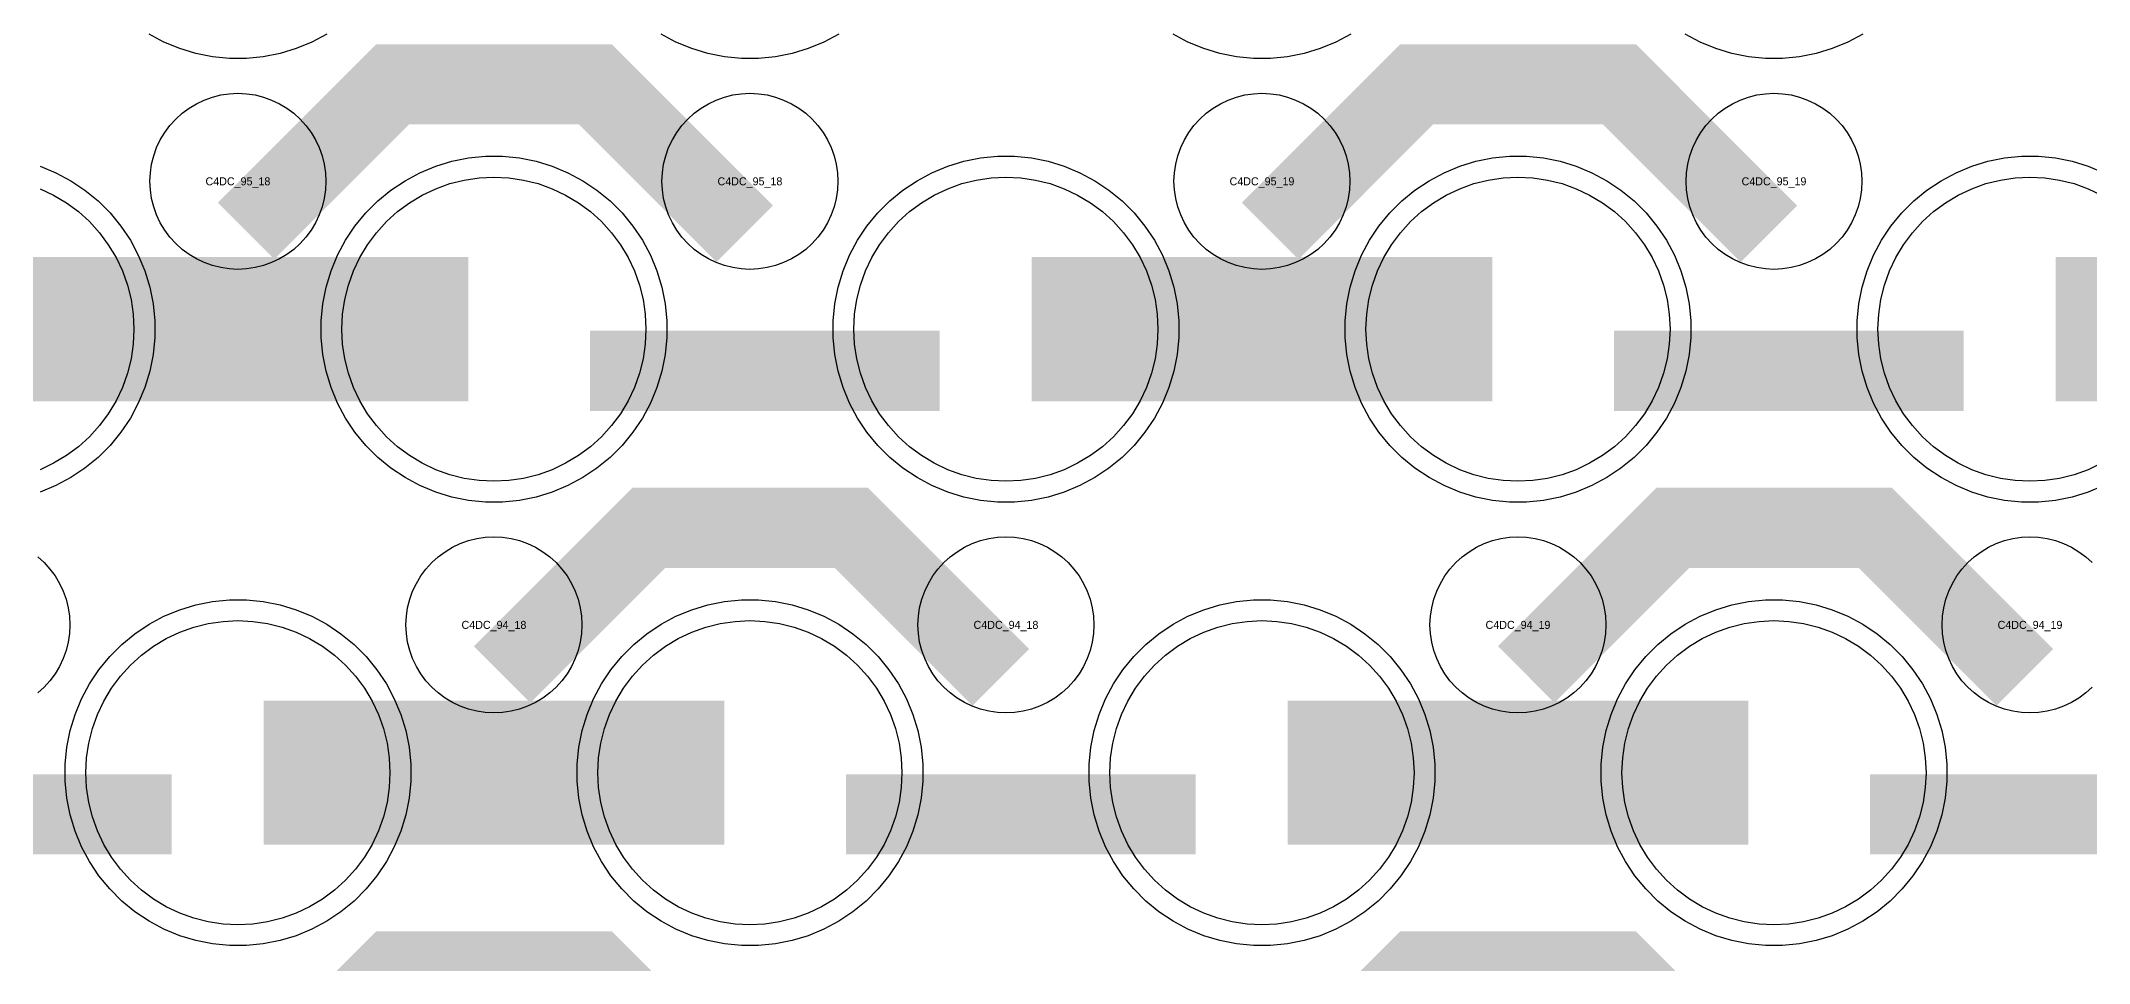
# Model space of a CAD drawing. Extents: x -11880 to 11880, y -14992 to 14992.
# Drawn here: x -6302 to -5662, y -1874 to -1586 of the extents above; entities that cross this region are included whole.
import ezdxf
from ezdxf.enums import TextEntityAlignment as Align

# ---------------------------------------------------------------- set-up
doc = ezdxf.new("R2010")
doc.units = 0
doc.header["$MEASUREMENT"] = 0
for name, color, linetype in [('GDS_775_DT_237', 138, 'CONTINUOUS'), ('RDL1_FS', 34, 'CONTINUOUS'), ('RDL_BS', 160, 'CONTINUOUS')]:
    doc.layers.add(name, color=color, linetype=linetype)

msp = doc.modelspace()

# ---------------------------------------------------------------- linework, layer by layer
at = {"layer": 'RDL1_FS'}
for points in [[(-6160, -1723.489), (-6164.657, -1723.26), (-6169.268, -1722.576), (-6173.791, -1721.444), (-6178.181, -1719.872), (-6182.395, -1717.88), (-6186.395, -1715.482), (-6190.14, -1712.704), (-6193.594, -1709.574), (-6196.724, -1706.12), (-6199.502, -1702.375), (-6201.9, -1698.375), (-6203.892, -1694.161), (-6205.464, -1689.771), (-6206.596, -1685.248), (-6207.28, -1680.637), (-6207.509, -1675.98), (-6207.28, -1671.323), (-6206.596, -1666.712), (-6205.464, -1662.189), (-6203.892, -1657.799), (-6201.9, -1653.585), (-6199.502, -1649.585), (-6196.724, -1645.84), (-6193.594, -1642.386), (-6190.14, -1639.256), (-6186.395, -1636.478), (-6182.395, -1634.08), (-6178.181, -1632.088), (-6173.791, -1630.516), (-6169.268, -1629.384), (-6164.657, -1628.7), (-6160, -1628.471), (-6155.343, -1628.7), (-6150.732, -1629.384), (-6146.209, -1630.516), (-6141.819, -1632.088), (-6137.605, -1634.08), (-6133.605, -1636.478), (-6129.86, -1639.256), (-6126.406, -1642.386), (-6123.276, -1645.84), (-6120.498, -1649.585), (-6118.1, -1653.585), (-6116.108, -1657.799), (-6114.536, -1662.189), (-6113.404, -1666.712), (-6112.72, -1671.323), (-6112.491, -1675.98), (-6112.72, -1680.637), (-6113.404, -1685.248), (-6114.536, -1689.771), (-6116.108, -1694.161), (-6118.1, -1698.375), (-6120.498, -1702.375), (-6123.276, -1706.12), (-6126.406, -1709.574), (-6129.86, -1712.704), (-6133.605, -1715.482), (-6137.605, -1717.88), (-6141.819, -1719.872), (-6146.209, -1721.444), (-6150.732, -1722.576), (-6155.343, -1723.26)], [(-6000, -1723.489), (-6004.657, -1723.26), (-6009.268, -1722.576), (-6013.791, -1721.444), (-6018.181, -1719.872), (-6022.395, -1717.88), (-6026.395, -1715.482), (-6030.14, -1712.704), (-6033.594, -1709.574), (-6036.724, -1706.12), (-6039.502, -1702.375), (-6041.9, -1698.375), (-6043.892, -1694.161), (-6045.464, -1689.771), (-6046.596, -1685.248), (-6047.28, -1680.637), (-6047.509, -1675.98), (-6047.28, -1671.323), (-6046.596, -1666.712), (-6045.464, -1662.189), (-6043.892, -1657.799), (-6041.9, -1653.585), (-6039.502, -1649.585), (-6036.724, -1645.84), (-6033.594, -1642.386), (-6030.14, -1639.256), (-6026.395, -1636.478), (-6022.395, -1634.08), (-6018.181, -1632.088), (-6013.791, -1630.516), (-6009.268, -1629.384), (-6004.657, -1628.7), (-6000, -1628.471), (-5995.343, -1628.7), (-5990.732, -1629.384), (-5986.209, -1630.516), (-5981.819, -1632.088), (-5977.605, -1634.08), (-5973.605, -1636.478), (-5969.86, -1639.256), (-5966.406, -1642.386), (-5963.276, -1645.84), (-5960.498, -1649.585), (-5958.1, -1653.585), (-5956.108, -1657.799), (-5954.536, -1662.189), (-5953.404, -1666.712), (-5952.72, -1671.323), (-5952.491, -1675.98), (-5952.72, -1680.637), (-5953.404, -1685.248), (-5954.536, -1689.771), (-5956.108, -1694.161), (-5958.1, -1698.375), (-5960.498, -1702.375), (-5963.276, -1706.12), (-5966.406, -1709.574), (-5969.86, -1712.704), (-5973.605, -1715.482), (-5977.605, -1717.88), (-5981.819, -1719.872), (-5986.209, -1721.444), (-5990.732, -1722.576), (-5995.343, -1723.26)], [(-5840, -1723.489), (-5844.657, -1723.26), (-5849.268, -1722.576), (-5853.791, -1721.444), (-5858.181, -1719.872), (-5862.395, -1717.88), (-5866.395, -1715.482), (-5870.14, -1712.704), (-5873.594, -1709.574), (-5876.724, -1706.12), (-5879.502, -1702.375), (-5881.9, -1698.375), (-5883.892, -1694.161), (-5885.464, -1689.771), (-5886.596, -1685.248), (-5887.28, -1680.637), (-5887.509, -1675.98), (-5887.28, -1671.323), (-5886.596, -1666.712), (-5885.464, -1662.189), (-5883.892, -1657.799), (-5881.9, -1653.585), (-5879.502, -1649.585), (-5876.724, -1645.84), (-5873.594, -1642.386), (-5870.14, -1639.256), (-5866.395, -1636.478), (-5862.395, -1634.08), (-5858.181, -1632.088), (-5853.791, -1630.516), (-5849.268, -1629.384), (-5844.657, -1628.7), (-5840, -1628.471), (-5835.343, -1628.7), (-5830.732, -1629.384), (-5826.209, -1630.516), (-5821.819, -1632.088), (-5817.605, -1634.08), (-5813.605, -1636.478), (-5809.86, -1639.256), (-5806.406, -1642.386), (-5803.276, -1645.84), (-5800.498, -1649.585), (-5798.1, -1653.585), (-5796.108, -1657.799), (-5794.536, -1662.189), (-5793.404, -1666.712), (-5792.72, -1671.323), (-5792.491, -1675.98), (-5792.72, -1680.637), (-5793.404, -1685.248), (-5794.536, -1689.771), (-5796.108, -1694.161), (-5798.1, -1698.375), (-5800.498, -1702.375), (-5803.276, -1706.12), (-5806.406, -1709.574), (-5809.86, -1712.704), (-5813.605, -1715.482), (-5817.605, -1717.88), (-5821.819, -1719.872), (-5826.209, -1721.444), (-5830.732, -1722.576), (-5835.343, -1723.26)]]:
    msp.add_lwpolyline(points, close=True, dxfattribs=at)
for points in [[(-5657.605, -1717.88), (-5661.819, -1719.872), (-5666.209, -1721.444), (-5670.732, -1722.576), (-5675.343, -1723.26), (-5680, -1723.489), (-5684.657, -1723.26), (-5689.268, -1722.576), (-5693.791, -1721.444), (-5698.181, -1719.872), (-5702.395, -1717.88), (-5706.395, -1715.482), (-5710.14, -1712.704), (-5713.594, -1709.574), (-5716.724, -1706.12), (-5719.502, -1702.375), (-5721.9, -1698.375), (-5723.892, -1694.161), (-5725.464, -1689.771), (-5726.596, -1685.248), (-5727.28, -1680.637), (-5727.509, -1675.98), (-5727.28, -1671.323), (-5726.596, -1666.712), (-5725.464, -1662.189), (-5723.892, -1657.799), (-5721.9, -1653.585), (-5719.502, -1649.585), (-5716.724, -1645.84), (-5713.594, -1642.386), (-5710.14, -1639.256), (-5706.395, -1636.478), (-5702.395, -1634.08), (-5698.181, -1632.088), (-5693.791, -1630.516), (-5689.268, -1629.384), (-5684.657, -1628.7), (-5680, -1628.471), (-5675.343, -1628.7), (-5670.732, -1629.384), (-5666.209, -1630.516), (-5661.819, -1632.088), (-5657.605, -1634.08)], [(-6301.819, -1632.088), (-6297.605, -1634.08), (-6293.605, -1636.478), (-6289.86, -1639.256), (-6286.406, -1642.386), (-6283.276, -1645.84), (-6280.498, -1649.585), (-6278.1, -1653.585), (-6276.108, -1657.799), (-6274.536, -1662.189), (-6273.404, -1666.712), (-6272.72, -1671.323), (-6272.491, -1675.98), (-6272.72, -1680.637), (-6273.404, -1685.248), (-6274.536, -1689.771), (-6276.108, -1694.161), (-6278.1, -1698.375), (-6280.498, -1702.375), (-6283.276, -1706.12), (-6286.406, -1709.574), (-6289.86, -1712.704), (-6293.605, -1715.482), (-6297.605, -1717.88), (-6301.819, -1719.872)]]:
    msp.add_lwpolyline(points, dxfattribs=at)
for points in [[(-6311.998, -1675.98, 45, 45, 0), (-6239.998, -1675.98, 45, 45, 0)], [(-6239.998, -1675.98, 45, 45, 0), (-6167.998, -1675.98, 45, 45, 0)], [(-5991.998, -1675.98, 45, 45, 0), (-5919.998, -1675.98, 45, 45, 0)], [(-5919.998, -1675.98, 45, 45, 0), (-5847.998, -1675.98, 45, 45, 0)], [(-5671.998, -1675.98, 45, 45, 0), (-5599.998, -1675.98, 45, 45, 0)]]:
    msp.add_lwpolyline(points, format="xyseb", dxfattribs=at)
at = {"layer": 'RDL1_FS', "color": 11, "true_color": 0xf27172}
for points in [[(-6240, -1862.049), (-6244.657, -1861.82), (-6249.268, -1861.136), (-6253.791, -1860.004), (-6258.181, -1858.432), (-6262.395, -1856.44), (-6266.395, -1854.042), (-6270.14, -1851.264), (-6273.594, -1848.134), (-6276.724, -1844.68), (-6279.502, -1840.935), (-6281.9, -1836.935), (-6283.892, -1832.721), (-6285.464, -1828.331), (-6286.596, -1823.808), (-6287.28, -1819.197), (-6287.509, -1814.54), (-6287.28, -1809.883), (-6286.596, -1805.272), (-6285.464, -1800.749), (-6283.892, -1796.359), (-6281.9, -1792.145), (-6279.502, -1788.145), (-6276.724, -1784.4), (-6273.594, -1780.946), (-6270.14, -1777.816), (-6266.395, -1775.038), (-6262.395, -1772.64), (-6258.181, -1770.648), (-6253.791, -1769.076), (-6249.268, -1767.944), (-6244.657, -1767.26), (-6240, -1767.031), (-6235.343, -1767.26), (-6230.732, -1767.944), (-6226.209, -1769.076), (-6221.819, -1770.648), (-6217.605, -1772.64), (-6213.605, -1775.038), (-6209.86, -1777.816), (-6206.406, -1780.946), (-6203.276, -1784.4), (-6200.498, -1788.145), (-6198.1, -1792.145), (-6196.108, -1796.359), (-6194.536, -1800.749), (-6193.404, -1805.272), (-6192.72, -1809.883), (-6192.491, -1814.54), (-6192.72, -1819.197), (-6193.404, -1823.808), (-6194.536, -1828.331), (-6196.108, -1832.721), (-6198.1, -1836.935), (-6200.498, -1840.935), (-6203.276, -1844.68), (-6206.406, -1848.134), (-6209.86, -1851.264), (-6213.605, -1854.042), (-6217.605, -1856.44), (-6221.819, -1858.432), (-6226.209, -1860.004), (-6230.732, -1861.136), (-6235.343, -1861.82)], [(-6080, -1862.049), (-6084.657, -1861.82), (-6089.268, -1861.136), (-6093.791, -1860.004), (-6098.181, -1858.432), (-6102.395, -1856.44), (-6106.395, -1854.042), (-6110.14, -1851.264), (-6113.594, -1848.134), (-6116.724, -1844.68), (-6119.502, -1840.935), (-6121.9, -1836.935), (-6123.892, -1832.721), (-6125.464, -1828.331), (-6126.596, -1823.808), (-6127.28, -1819.197), (-6127.509, -1814.54), (-6127.28, -1809.883), (-6126.596, -1805.272), (-6125.464, -1800.749), (-6123.892, -1796.359), (-6121.9, -1792.145), (-6119.502, -1788.145), (-6116.724, -1784.4), (-6113.594, -1780.946), (-6110.14, -1777.816), (-6106.395, -1775.038), (-6102.395, -1772.64), (-6098.181, -1770.648), (-6093.791, -1769.076), (-6089.268, -1767.944), (-6084.657, -1767.26), (-6080, -1767.031), (-6075.343, -1767.26), (-6070.732, -1767.944), (-6066.209, -1769.076), (-6061.819, -1770.648), (-6057.605, -1772.64), (-6053.605, -1775.038), (-6049.86, -1777.816), (-6046.406, -1780.946), (-6043.276, -1784.4), (-6040.498, -1788.145), (-6038.1, -1792.145), (-6036.108, -1796.359), (-6034.536, -1800.749), (-6033.404, -1805.272), (-6032.72, -1809.883), (-6032.491, -1814.54), (-6032.72, -1819.197), (-6033.404, -1823.808), (-6034.536, -1828.331), (-6036.108, -1832.721), (-6038.1, -1836.935), (-6040.498, -1840.935), (-6043.276, -1844.68), (-6046.406, -1848.134), (-6049.86, -1851.264), (-6053.605, -1854.042), (-6057.605, -1856.44), (-6061.819, -1858.432), (-6066.209, -1860.004), (-6070.732, -1861.136), (-6075.343, -1861.82)], [(-5920, -1862.049), (-5924.657, -1861.82), (-5929.268, -1861.136), (-5933.791, -1860.004), (-5938.181, -1858.432), (-5942.395, -1856.44), (-5946.395, -1854.042), (-5950.14, -1851.264), (-5953.594, -1848.134), (-5956.724, -1844.68), (-5959.502, -1840.935), (-5961.9, -1836.935), (-5963.892, -1832.721), (-5965.464, -1828.331), (-5966.596, -1823.808), (-5967.28, -1819.197), (-5967.509, -1814.54), (-5967.28, -1809.883), (-5966.596, -1805.272), (-5965.464, -1800.749), (-5963.892, -1796.359), (-5961.9, -1792.145), (-5959.502, -1788.145), (-5956.724, -1784.4), (-5953.594, -1780.946), (-5950.14, -1777.816), (-5946.395, -1775.038), (-5942.395, -1772.64), (-5938.181, -1770.648), (-5933.791, -1769.076), (-5929.268, -1767.944), (-5924.657, -1767.26), (-5920, -1767.031), (-5915.343, -1767.26), (-5910.732, -1767.944), (-5906.209, -1769.076), (-5901.819, -1770.648), (-5897.605, -1772.64), (-5893.605, -1775.038), (-5889.86, -1777.816), (-5886.406, -1780.946), (-5883.276, -1784.4), (-5880.498, -1788.145), (-5878.1, -1792.145), (-5876.108, -1796.359), (-5874.536, -1800.749), (-5873.404, -1805.272), (-5872.72, -1809.883), (-5872.491, -1814.54), (-5872.72, -1819.197), (-5873.404, -1823.808), (-5874.536, -1828.331), (-5876.108, -1832.721), (-5878.1, -1836.935), (-5880.498, -1840.935), (-5883.276, -1844.68), (-5886.406, -1848.134), (-5889.86, -1851.264), (-5893.605, -1854.042), (-5897.605, -1856.44), (-5901.819, -1858.432), (-5906.209, -1860.004), (-5910.732, -1861.136), (-5915.343, -1861.82)], [(-5760, -1862.049), (-5764.657, -1861.82), (-5769.268, -1861.136), (-5773.791, -1860.004), (-5778.181, -1858.432), (-5782.395, -1856.44), (-5786.395, -1854.042), (-5790.14, -1851.264), (-5793.594, -1848.134), (-5796.724, -1844.68), (-5799.502, -1840.935), (-5801.9, -1836.935), (-5803.892, -1832.721), (-5805.464, -1828.331), (-5806.596, -1823.808), (-5807.28, -1819.197), (-5807.509, -1814.54), (-5807.28, -1809.883), (-5806.596, -1805.272), (-5805.464, -1800.749), (-5803.892, -1796.359), (-5801.9, -1792.145), (-5799.502, -1788.145), (-5796.724, -1784.4), (-5793.594, -1780.946), (-5790.14, -1777.816), (-5786.395, -1775.038), (-5782.395, -1772.64), (-5778.181, -1770.648), (-5773.791, -1769.076), (-5769.268, -1767.944), (-5764.657, -1767.26), (-5760, -1767.031), (-5755.343, -1767.26), (-5750.732, -1767.944), (-5746.209, -1769.076), (-5741.819, -1770.648), (-5737.605, -1772.64), (-5733.605, -1775.038), (-5729.86, -1777.816), (-5726.406, -1780.946), (-5723.276, -1784.4), (-5720.498, -1788.145), (-5718.1, -1792.145), (-5716.108, -1796.359), (-5714.536, -1800.749), (-5713.404, -1805.272), (-5712.72, -1809.883), (-5712.491, -1814.54), (-5712.72, -1819.197), (-5713.404, -1823.808), (-5714.536, -1828.331), (-5716.108, -1832.721), (-5718.1, -1836.935), (-5720.498, -1840.935), (-5723.276, -1844.68), (-5726.406, -1848.134), (-5729.86, -1851.264), (-5733.605, -1854.042), (-5737.605, -1856.44), (-5741.819, -1858.432), (-5746.209, -1860.004), (-5750.732, -1861.136), (-5755.343, -1861.82)]]:
    msp.add_lwpolyline(points, close=True, dxfattribs=at)
for points in [[(-6231.998, -1814.54, 45, 45, 0), (-6159.998, -1814.54, 45, 45, 0)], [(-6159.998, -1814.54, 45, 45, 0), (-6087.998, -1814.54, 45, 45, 0)], [(-5911.998, -1814.54, 45, 45, 0), (-5839.998, -1814.54, 45, 45, 0)], [(-5839.998, -1814.54, 45, 45, 0), (-5767.998, -1814.54, 45, 45, 0)]]:
    msp.add_lwpolyline(points, format="xyseb", dxfattribs=at)
at = {"layer": 'RDL_BS'}
for points in [[(-6212.223, -1583.798), (-6216.885, -1586.29), (-6221.795, -1588.321), (-6226.835, -1589.852), (-6232.062, -1590.898), (-6237.356, -1591.415), (-6242.644, -1591.415), (-6247.938, -1590.898), (-6253.165, -1589.852), (-6258.205, -1588.321), (-6263.115, -1586.29), (-6267.777, -1583.798)], [(-6052.223, -1583.798), (-6056.885, -1586.29), (-6061.795, -1588.321), (-6066.835, -1589.852), (-6072.062, -1590.898), (-6077.356, -1591.415), (-6082.644, -1591.415), (-6087.938, -1590.898), (-6093.165, -1589.852), (-6098.205, -1588.321), (-6103.115, -1586.29), (-6107.777, -1583.798)], [(-5892.223, -1583.798), (-5896.885, -1586.29), (-5901.795, -1588.321), (-5906.835, -1589.852), (-5912.062, -1590.898), (-5917.356, -1591.415), (-5922.644, -1591.415), (-5927.938, -1590.898), (-5933.165, -1589.852), (-5938.205, -1588.321), (-5943.115, -1586.29), (-5947.777, -1583.798)], [(-5732.223, -1583.798), (-5736.885, -1586.29), (-5741.795, -1588.321), (-5746.835, -1589.852), (-5752.062, -1590.898), (-5757.356, -1591.415), (-5762.644, -1591.415), (-5767.938, -1590.898), (-5773.165, -1589.852), (-5778.205, -1588.321), (-5783.115, -1586.29), (-5787.777, -1583.798)], [(-6301.795, -1625.074), (-6296.885, -1627.105), (-6292.223, -1629.597), (-6287.809, -1632.544), (-6283.708, -1635.906), (-6279.926, -1639.688), (-6276.564, -1643.789), (-6273.617, -1648.203), (-6271.125, -1652.865), (-6269.094, -1657.775), (-6267.563, -1662.815), (-6266.517, -1668.042), (-6266, -1673.336), (-6266, -1678.624), (-6266.517, -1683.918), (-6267.563, -1689.145), (-6269.094, -1694.185), (-6271.125, -1699.095), (-6273.617, -1703.757), (-6276.564, -1708.171), (-6279.926, -1712.272), (-6283.708, -1716.054), (-6287.809, -1719.416), (-6292.223, -1722.363), (-6296.885, -1724.855), (-6301.795, -1726.886)], [(-5656.885, -1724.855), (-5661.795, -1726.886), (-5666.835, -1728.417), (-5672.062, -1729.463), (-5677.356, -1729.98), (-5682.644, -1729.98), (-5687.938, -1729.463), (-5693.165, -1728.417), (-5698.205, -1726.886), (-5703.115, -1724.855), (-5707.777, -1722.363), (-5712.191, -1719.416), (-5716.292, -1716.054), (-5720.074, -1712.272), (-5723.436, -1708.171), (-5726.383, -1703.757), (-5728.875, -1699.095), (-5730.906, -1694.185), (-5732.437, -1689.145), (-5733.483, -1683.918), (-5734, -1678.624), (-5734, -1673.336), (-5733.483, -1668.042), (-5732.437, -1662.815), (-5730.906, -1657.775), (-5728.875, -1652.865), (-5726.383, -1648.203), (-5723.436, -1643.789), (-5720.074, -1639.688), (-5716.292, -1635.906), (-5712.191, -1632.544), (-5707.777, -1629.597), (-5703.115, -1627.105), (-5698.205, -1625.074), (-5693.165, -1623.543), (-5687.938, -1622.497), (-5682.644, -1621.98), (-5677.356, -1621.98), (-5672.062, -1622.497), (-5666.835, -1623.543), (-5661.795, -1625.074), (-5656.885, -1627.105)], [(-6302.557, -1747.098), (-6300.558, -1748.91), (-6298.746, -1750.909), (-6297.143, -1753.072), (-6295.75, -1755.396), (-6294.598, -1757.833), (-6293.691, -1760.368), (-6293.034, -1762.987), (-6292.638, -1765.659), (-6292.506, -1768.352), (-6292.638, -1771.045), (-6293.034, -1773.717), (-6293.691, -1776.336), (-6294.598, -1778.871), (-6295.75, -1781.308), (-6297.143, -1783.632), (-6298.746, -1785.795), (-6300.558, -1787.794), (-6302.557, -1789.606)], [(-5660.558, -1787.794), (-5662.557, -1789.606), (-5664.72, -1791.209), (-5667.044, -1792.602), (-5669.481, -1793.754), (-5672.016, -1794.661), (-5674.635, -1795.318), (-5677.307, -1795.714), (-5680, -1795.846), (-5682.693, -1795.714), (-5685.365, -1795.318), (-5687.984, -1794.661), (-5690.519, -1793.754), (-5692.956, -1792.602), (-5695.28, -1791.209), (-5697.443, -1789.606), (-5699.442, -1787.794), (-5701.254, -1785.795), (-5702.857, -1783.632), (-5704.25, -1781.308), (-5705.402, -1778.871), (-5706.309, -1776.336), (-5706.966, -1773.717), (-5707.362, -1771.045), (-5707.494, -1768.352), (-5707.362, -1765.659), (-5706.966, -1762.987), (-5706.309, -1760.368), (-5705.402, -1757.833), (-5704.25, -1755.396), (-5702.857, -1753.072), (-5701.254, -1750.909), (-5699.442, -1748.91), (-5697.443, -1747.098), (-5695.28, -1745.495), (-5692.956, -1744.102), (-5690.519, -1742.95), (-5687.984, -1742.043), (-5685.365, -1741.386), (-5682.693, -1740.99), (-5680, -1740.858), (-5677.307, -1740.99), (-5674.635, -1741.386), (-5672.016, -1742.043), (-5669.481, -1742.95), (-5667.044, -1744.102), (-5664.72, -1745.495), (-5662.557, -1747.098), (-5660.558, -1748.91)]]:
    msp.add_lwpolyline(points, dxfattribs=at)
for points in [[(-6237.438, -1645.294, 25, 25, 0), (-6191.623, -1599.479, 25, 25, 0), (-6158.07, -1599.479, 25, 25, 0)], [(-6081.599, -1646.193, 25, 25, 0), (-6128.313, -1599.479, 25, 25, 0), (-6158.071, -1599.479, 25, 25, 0)], [(-5917.438, -1645.294, 25, 25, 0), (-5871.623, -1599.479, 25, 25, 0), (-5838.07, -1599.479, 25, 25, 0)], [(-5761.599, -1646.193, 25, 25, 0), (-5808.313, -1599.479, 25, 25, 0), (-5838.071, -1599.479, 25, 25, 0)], [(-6129.984, -1688.993, 25, 25, 0), (-6020.719, -1688.993, 25, 25, 0)], [(-5809.984, -1688.993, 25, 25, 0), (-5700.719, -1688.993, 25, 25, 0)], [(-6157.438, -1783.854, 25, 25, 0), (-6111.623, -1738.039, 25, 25, 0), (-6078.07, -1738.039, 25, 25, 0)], [(-6001.599, -1784.753, 25, 25, 0), (-6048.313, -1738.039, 25, 25, 0), (-6078.071, -1738.039, 25, 25, 0)], [(-5837.438, -1783.854, 25, 25, 0), (-5791.623, -1738.039, 25, 25, 0), (-5758.07, -1738.039, 25, 25, 0)], [(-5681.599, -1784.753, 25, 25, 0), (-5728.313, -1738.039, 25, 25, 0), (-5758.071, -1738.039, 25, 25, 0)], [(-6237.438, -1922.419, 25, 25, 0), (-6191.623, -1876.604, 25, 25, 0), (-6158.07, -1876.604, 25, 25, 0)], [(-6081.599, -1923.318, 25, 25, 0), (-6128.313, -1876.604, 25, 25, 0), (-6158.071, -1876.604, 25, 25, 0)], [(-5917.438, -1922.419, 25, 25, 0), (-5871.623, -1876.604, 25, 25, 0), (-5838.07, -1876.604, 25, 25, 0)], [(-5761.599, -1923.318, 25, 25, 0), (-5808.313, -1876.604, 25, 25, 0), (-5838.071, -1876.604, 25, 25, 0)]]:
    msp.add_lwpolyline(points, format="xyseb", dxfattribs=at)
for points in [[(-6240, -1657.286), (-6242.693, -1657.154), (-6245.365, -1656.758), (-6247.984, -1656.101), (-6250.519, -1655.194), (-6252.956, -1654.042), (-6255.28, -1652.649), (-6257.443, -1651.046), (-6259.442, -1649.234), (-6261.254, -1647.235), (-6262.857, -1645.072), (-6264.25, -1642.748), (-6265.402, -1640.311), (-6266.309, -1637.776), (-6266.966, -1635.157), (-6267.362, -1632.485), (-6267.494, -1629.792), (-6267.362, -1627.099), (-6266.966, -1624.427), (-6266.309, -1621.808), (-6265.402, -1619.273), (-6264.25, -1616.836), (-6262.857, -1614.512), (-6261.254, -1612.349), (-6259.442, -1610.35), (-6257.443, -1608.538), (-6255.28, -1606.935), (-6252.956, -1605.542), (-6250.519, -1604.39), (-6247.984, -1603.483), (-6245.365, -1602.826), (-6242.693, -1602.43), (-6240, -1602.298), (-6237.307, -1602.43), (-6234.635, -1602.826), (-6232.016, -1603.483), (-6229.481, -1604.39), (-6227.044, -1605.542), (-6224.72, -1606.935), (-6222.557, -1608.538), (-6220.558, -1610.35), (-6218.746, -1612.349), (-6217.143, -1614.512), (-6215.75, -1616.836), (-6214.598, -1619.273), (-6213.691, -1621.808), (-6213.034, -1624.427), (-6212.638, -1627.099), (-6212.506, -1629.792), (-6212.638, -1632.485), (-6213.034, -1635.157), (-6213.691, -1637.776), (-6214.598, -1640.311), (-6215.75, -1642.748), (-6217.143, -1645.072), (-6218.746, -1647.235), (-6220.558, -1649.234), (-6222.557, -1651.046), (-6224.72, -1652.649), (-6227.044, -1654.042), (-6229.481, -1655.194), (-6232.016, -1656.101), (-6234.635, -1656.758), (-6237.307, -1657.154)], [(-6080, -1657.286), (-6082.693, -1657.154), (-6085.365, -1656.758), (-6087.984, -1656.101), (-6090.519, -1655.194), (-6092.956, -1654.042), (-6095.28, -1652.649), (-6097.443, -1651.046), (-6099.442, -1649.234), (-6101.254, -1647.235), (-6102.857, -1645.072), (-6104.25, -1642.748), (-6105.402, -1640.311), (-6106.309, -1637.776), (-6106.966, -1635.157), (-6107.362, -1632.485), (-6107.494, -1629.792), (-6107.362, -1627.099), (-6106.966, -1624.427), (-6106.309, -1621.808), (-6105.402, -1619.273), (-6104.25, -1616.836), (-6102.857, -1614.512), (-6101.254, -1612.349), (-6099.442, -1610.35), (-6097.443, -1608.538), (-6095.28, -1606.935), (-6092.956, -1605.542), (-6090.519, -1604.39), (-6087.984, -1603.483), (-6085.365, -1602.826), (-6082.693, -1602.43), (-6080, -1602.298), (-6077.307, -1602.43), (-6074.635, -1602.826), (-6072.016, -1603.483), (-6069.481, -1604.39), (-6067.044, -1605.542), (-6064.72, -1606.935), (-6062.557, -1608.538), (-6060.558, -1610.35), (-6058.746, -1612.349), (-6057.143, -1614.512), (-6055.75, -1616.836), (-6054.598, -1619.273), (-6053.691, -1621.808), (-6053.034, -1624.427), (-6052.638, -1627.099), (-6052.506, -1629.792), (-6052.638, -1632.485), (-6053.034, -1635.157), (-6053.691, -1637.776), (-6054.598, -1640.311), (-6055.75, -1642.748), (-6057.143, -1645.072), (-6058.746, -1647.235), (-6060.558, -1649.234), (-6062.557, -1651.046), (-6064.72, -1652.649), (-6067.044, -1654.042), (-6069.481, -1655.194), (-6072.016, -1656.101), (-6074.635, -1656.758), (-6077.307, -1657.154)], [(-5920, -1657.286), (-5922.693, -1657.154), (-5925.365, -1656.758), (-5927.984, -1656.101), (-5930.519, -1655.194), (-5932.956, -1654.042), (-5935.28, -1652.649), (-5937.443, -1651.046), (-5939.442, -1649.234), (-5941.254, -1647.235), (-5942.857, -1645.072), (-5944.25, -1642.748), (-5945.402, -1640.311), (-5946.309, -1637.776), (-5946.966, -1635.157), (-5947.362, -1632.485), (-5947.494, -1629.792), (-5947.362, -1627.099), (-5946.966, -1624.427), (-5946.309, -1621.808), (-5945.402, -1619.273), (-5944.25, -1616.836), (-5942.857, -1614.512), (-5941.254, -1612.349), (-5939.442, -1610.35), (-5937.443, -1608.538), (-5935.28, -1606.935), (-5932.956, -1605.542), (-5930.519, -1604.39), (-5927.984, -1603.483), (-5925.365, -1602.826), (-5922.693, -1602.43), (-5920, -1602.298), (-5917.307, -1602.43), (-5914.635, -1602.826), (-5912.016, -1603.483), (-5909.481, -1604.39), (-5907.044, -1605.542), (-5904.72, -1606.935), (-5902.557, -1608.538), (-5900.558, -1610.35), (-5898.746, -1612.349), (-5897.143, -1614.512), (-5895.75, -1616.836), (-5894.598, -1619.273), (-5893.691, -1621.808), (-5893.034, -1624.427), (-5892.638, -1627.099), (-5892.506, -1629.792), (-5892.638, -1632.485), (-5893.034, -1635.157), (-5893.691, -1637.776), (-5894.598, -1640.311), (-5895.75, -1642.748), (-5897.143, -1645.072), (-5898.746, -1647.235), (-5900.558, -1649.234), (-5902.557, -1651.046), (-5904.72, -1652.649), (-5907.044, -1654.042), (-5909.481, -1655.194), (-5912.016, -1656.101), (-5914.635, -1656.758), (-5917.307, -1657.154)], [(-5760, -1657.286), (-5762.693, -1657.154), (-5765.365, -1656.758), (-5767.984, -1656.101), (-5770.519, -1655.194), (-5772.956, -1654.042), (-5775.28, -1652.649), (-5777.443, -1651.046), (-5779.442, -1649.234), (-5781.254, -1647.235), (-5782.857, -1645.072), (-5784.25, -1642.748), (-5785.402, -1640.311), (-5786.309, -1637.776), (-5786.966, -1635.157), (-5787.362, -1632.485), (-5787.494, -1629.792), (-5787.362, -1627.099), (-5786.966, -1624.427), (-5786.309, -1621.808), (-5785.402, -1619.273), (-5784.25, -1616.836), (-5782.857, -1614.512), (-5781.254, -1612.349), (-5779.442, -1610.35), (-5777.443, -1608.538), (-5775.28, -1606.935), (-5772.956, -1605.542), (-5770.519, -1604.39), (-5767.984, -1603.483), (-5765.365, -1602.826), (-5762.693, -1602.43), (-5760, -1602.298), (-5757.307, -1602.43), (-5754.635, -1602.826), (-5752.016, -1603.483), (-5749.481, -1604.39), (-5747.044, -1605.542), (-5744.72, -1606.935), (-5742.557, -1608.538), (-5740.558, -1610.35), (-5738.746, -1612.349), (-5737.143, -1614.512), (-5735.75, -1616.836), (-5734.598, -1619.273), (-5733.691, -1621.808), (-5733.034, -1624.427), (-5732.638, -1627.099), (-5732.506, -1629.792), (-5732.638, -1632.485), (-5733.034, -1635.157), (-5733.691, -1637.776), (-5734.598, -1640.311), (-5735.75, -1642.748), (-5737.143, -1645.072), (-5738.746, -1647.235), (-5740.558, -1649.234), (-5742.557, -1651.046), (-5744.72, -1652.649), (-5747.044, -1654.042), (-5749.481, -1655.194), (-5752.016, -1656.101), (-5754.635, -1656.758), (-5757.307, -1657.154)], [(-6162.644, -1729.98), (-6167.938, -1729.463), (-6173.165, -1728.417), (-6178.205, -1726.886), (-6183.115, -1724.855), (-6187.777, -1722.363), (-6192.191, -1719.416), (-6196.292, -1716.054), (-6200.074, -1712.272), (-6203.436, -1708.171), (-6206.383, -1703.757), (-6208.875, -1699.095), (-6210.906, -1694.185), (-6212.437, -1689.145), (-6213.483, -1683.918), (-6214, -1678.624), (-6214, -1673.336), (-6213.483, -1668.042), (-6212.437, -1662.815), (-6210.906, -1657.775), (-6208.875, -1652.865), (-6206.383, -1648.203), (-6203.436, -1643.789), (-6200.074, -1639.688), (-6196.292, -1635.906), (-6192.191, -1632.544), (-6187.777, -1629.597), (-6183.115, -1627.105), (-6178.205, -1625.074), (-6173.165, -1623.543), (-6167.938, -1622.497), (-6162.644, -1621.98), (-6157.356, -1621.98), (-6152.062, -1622.497), (-6146.835, -1623.543), (-6141.795, -1625.074), (-6136.885, -1627.105), (-6132.223, -1629.597), (-6127.809, -1632.544), (-6123.708, -1635.906), (-6119.926, -1639.688), (-6116.564, -1643.789), (-6113.617, -1648.203), (-6111.125, -1652.865), (-6109.094, -1657.775), (-6107.563, -1662.815), (-6106.517, -1668.042), (-6106, -1673.336), (-6106, -1678.624), (-6106.517, -1683.918), (-6107.563, -1689.145), (-6109.094, -1694.185), (-6111.125, -1699.095), (-6113.617, -1703.757), (-6116.564, -1708.171), (-6119.926, -1712.272), (-6123.708, -1716.054), (-6127.809, -1719.416), (-6132.223, -1722.363), (-6136.885, -1724.855), (-6141.795, -1726.886), (-6146.835, -1728.417), (-6152.062, -1729.463), (-6157.356, -1729.98)], [(-6002.644, -1729.98), (-6007.938, -1729.463), (-6013.165, -1728.417), (-6018.205, -1726.886), (-6023.115, -1724.855), (-6027.777, -1722.363), (-6032.191, -1719.416), (-6036.292, -1716.054), (-6040.074, -1712.272), (-6043.436, -1708.171), (-6046.383, -1703.757), (-6048.875, -1699.095), (-6050.906, -1694.185), (-6052.437, -1689.145), (-6053.483, -1683.918), (-6054, -1678.624), (-6054, -1673.336), (-6053.483, -1668.042), (-6052.437, -1662.815), (-6050.906, -1657.775), (-6048.875, -1652.865), (-6046.383, -1648.203), (-6043.436, -1643.789), (-6040.074, -1639.688), (-6036.292, -1635.906), (-6032.191, -1632.544), (-6027.777, -1629.597), (-6023.115, -1627.105), (-6018.205, -1625.074), (-6013.165, -1623.543), (-6007.938, -1622.497), (-6002.644, -1621.98), (-5997.356, -1621.98), (-5992.062, -1622.497), (-5986.835, -1623.543), (-5981.795, -1625.074), (-5976.885, -1627.105), (-5972.223, -1629.597), (-5967.809, -1632.544), (-5963.708, -1635.906), (-5959.926, -1639.688), (-5956.564, -1643.789), (-5953.617, -1648.203), (-5951.125, -1652.865), (-5949.094, -1657.775), (-5947.563, -1662.815), (-5946.517, -1668.042), (-5946, -1673.336), (-5946, -1678.624), (-5946.517, -1683.918), (-5947.563, -1689.145), (-5949.094, -1694.185), (-5951.125, -1699.095), (-5953.617, -1703.757), (-5956.564, -1708.171), (-5959.926, -1712.272), (-5963.708, -1716.054), (-5967.809, -1719.416), (-5972.223, -1722.363), (-5976.885, -1724.855), (-5981.795, -1726.886), (-5986.835, -1728.417), (-5992.062, -1729.463), (-5997.356, -1729.98)], [(-5842.644, -1729.98), (-5847.938, -1729.463), (-5853.165, -1728.417), (-5858.205, -1726.886), (-5863.115, -1724.855), (-5867.777, -1722.363), (-5872.191, -1719.416), (-5876.292, -1716.054), (-5880.074, -1712.272), (-5883.436, -1708.171), (-5886.383, -1703.757), (-5888.875, -1699.095), (-5890.906, -1694.185), (-5892.437, -1689.145), (-5893.483, -1683.918), (-5894, -1678.624), (-5894, -1673.336), (-5893.483, -1668.042), (-5892.437, -1662.815), (-5890.906, -1657.775), (-5888.875, -1652.865), (-5886.383, -1648.203), (-5883.436, -1643.789), (-5880.074, -1639.688), (-5876.292, -1635.906), (-5872.191, -1632.544), (-5867.777, -1629.597), (-5863.115, -1627.105), (-5858.205, -1625.074), (-5853.165, -1623.543), (-5847.938, -1622.497), (-5842.644, -1621.98), (-5837.356, -1621.98), (-5832.062, -1622.497), (-5826.835, -1623.543), (-5821.795, -1625.074), (-5816.885, -1627.105), (-5812.223, -1629.597), (-5807.809, -1632.544), (-5803.708, -1635.906), (-5799.926, -1639.688), (-5796.564, -1643.789), (-5793.617, -1648.203), (-5791.125, -1652.865), (-5789.094, -1657.775), (-5787.563, -1662.815), (-5786.517, -1668.042), (-5786, -1673.336), (-5786, -1678.624), (-5786.517, -1683.918), (-5787.563, -1689.145), (-5789.094, -1694.185), (-5791.125, -1699.095), (-5793.617, -1703.757), (-5796.564, -1708.171), (-5799.926, -1712.272), (-5803.708, -1716.054), (-5807.809, -1719.416), (-5812.223, -1722.363), (-5816.885, -1724.855), (-5821.795, -1726.886), (-5826.835, -1728.417), (-5832.062, -1729.463), (-5837.356, -1729.98)], [(-6160, -1795.846), (-6162.693, -1795.714), (-6165.365, -1795.318), (-6167.984, -1794.661), (-6170.519, -1793.754), (-6172.956, -1792.602), (-6175.28, -1791.209), (-6177.443, -1789.606), (-6179.442, -1787.794), (-6181.254, -1785.795), (-6182.857, -1783.632), (-6184.25, -1781.308), (-6185.402, -1778.871), (-6186.309, -1776.336), (-6186.966, -1773.717), (-6187.362, -1771.045), (-6187.494, -1768.352), (-6187.362, -1765.659), (-6186.966, -1762.987), (-6186.309, -1760.368), (-6185.402, -1757.833), (-6184.25, -1755.396), (-6182.857, -1753.072), (-6181.254, -1750.909), (-6179.442, -1748.91), (-6177.443, -1747.098), (-6175.28, -1745.495), (-6172.956, -1744.102), (-6170.519, -1742.95), (-6167.984, -1742.043), (-6165.365, -1741.386), (-6162.693, -1740.99), (-6160, -1740.858), (-6157.307, -1740.99), (-6154.635, -1741.386), (-6152.016, -1742.043), (-6149.481, -1742.95), (-6147.044, -1744.102), (-6144.72, -1745.495), (-6142.557, -1747.098), (-6140.558, -1748.91), (-6138.746, -1750.909), (-6137.143, -1753.072), (-6135.75, -1755.396), (-6134.598, -1757.833), (-6133.691, -1760.368), (-6133.034, -1762.987), (-6132.638, -1765.659), (-6132.506, -1768.352), (-6132.638, -1771.045), (-6133.034, -1773.717), (-6133.691, -1776.336), (-6134.598, -1778.871), (-6135.75, -1781.308), (-6137.143, -1783.632), (-6138.746, -1785.795), (-6140.558, -1787.794), (-6142.557, -1789.606), (-6144.72, -1791.209), (-6147.044, -1792.602), (-6149.481, -1793.754), (-6152.016, -1794.661), (-6154.635, -1795.318), (-6157.307, -1795.714)], [(-6000, -1795.846), (-6002.693, -1795.714), (-6005.365, -1795.318), (-6007.984, -1794.661), (-6010.519, -1793.754), (-6012.956, -1792.602), (-6015.28, -1791.209), (-6017.443, -1789.606), (-6019.442, -1787.794), (-6021.254, -1785.795), (-6022.857, -1783.632), (-6024.25, -1781.308), (-6025.402, -1778.871), (-6026.309, -1776.336), (-6026.966, -1773.717), (-6027.362, -1771.045), (-6027.494, -1768.352), (-6027.362, -1765.659), (-6026.966, -1762.987), (-6026.309, -1760.368), (-6025.402, -1757.833), (-6024.25, -1755.396), (-6022.857, -1753.072), (-6021.254, -1750.909), (-6019.442, -1748.91), (-6017.443, -1747.098), (-6015.28, -1745.495), (-6012.956, -1744.102), (-6010.519, -1742.95), (-6007.984, -1742.043), (-6005.365, -1741.386), (-6002.693, -1740.99), (-6000, -1740.858), (-5997.307, -1740.99), (-5994.635, -1741.386), (-5992.016, -1742.043), (-5989.481, -1742.95), (-5987.044, -1744.102), (-5984.72, -1745.495), (-5982.557, -1747.098), (-5980.558, -1748.91), (-5978.746, -1750.909), (-5977.143, -1753.072), (-5975.75, -1755.396), (-5974.598, -1757.833), (-5973.691, -1760.368), (-5973.034, -1762.987), (-5972.638, -1765.659), (-5972.506, -1768.352), (-5972.638, -1771.045), (-5973.034, -1773.717), (-5973.691, -1776.336), (-5974.598, -1778.871), (-5975.75, -1781.308), (-5977.143, -1783.632), (-5978.746, -1785.795), (-5980.558, -1787.794), (-5982.557, -1789.606), (-5984.72, -1791.209), (-5987.044, -1792.602), (-5989.481, -1793.754), (-5992.016, -1794.661), (-5994.635, -1795.318), (-5997.307, -1795.714)], [(-5840, -1795.846), (-5842.693, -1795.714), (-5845.365, -1795.318), (-5847.984, -1794.661), (-5850.519, -1793.754), (-5852.956, -1792.602), (-5855.28, -1791.209), (-5857.443, -1789.606), (-5859.442, -1787.794), (-5861.254, -1785.795), (-5862.857, -1783.632), (-5864.25, -1781.308), (-5865.402, -1778.871), (-5866.309, -1776.336), (-5866.966, -1773.717), (-5867.362, -1771.045), (-5867.494, -1768.352), (-5867.362, -1765.659), (-5866.966, -1762.987), (-5866.309, -1760.368), (-5865.402, -1757.833), (-5864.25, -1755.396), (-5862.857, -1753.072), (-5861.254, -1750.909), (-5859.442, -1748.91), (-5857.443, -1747.098), (-5855.28, -1745.495), (-5852.956, -1744.102), (-5850.519, -1742.95), (-5847.984, -1742.043), (-5845.365, -1741.386), (-5842.693, -1740.99), (-5840, -1740.858), (-5837.307, -1740.99), (-5834.635, -1741.386), (-5832.016, -1742.043), (-5829.481, -1742.95), (-5827.044, -1744.102), (-5824.72, -1745.495), (-5822.557, -1747.098), (-5820.558, -1748.91), (-5818.746, -1750.909), (-5817.143, -1753.072), (-5815.75, -1755.396), (-5814.598, -1757.833), (-5813.691, -1760.368), (-5813.034, -1762.987), (-5812.638, -1765.659), (-5812.506, -1768.352), (-5812.638, -1771.045), (-5813.034, -1773.717), (-5813.691, -1776.336), (-5814.598, -1778.871), (-5815.75, -1781.308), (-5817.143, -1783.632), (-5818.746, -1785.795), (-5820.558, -1787.794), (-5822.557, -1789.606), (-5824.72, -1791.209), (-5827.044, -1792.602), (-5829.481, -1793.754), (-5832.016, -1794.661), (-5834.635, -1795.318), (-5837.307, -1795.714)]]:
    msp.add_lwpolyline(points, close=True, dxfattribs=at)
at = {"layer": 'RDL_BS', "color": 11, "true_color": 0xf27172}
for points in [[(-6242.644, -1868.54), (-6247.938, -1868.023), (-6253.165, -1866.977), (-6258.205, -1865.446), (-6263.115, -1863.415), (-6267.777, -1860.923), (-6272.191, -1857.976), (-6276.292, -1854.614), (-6280.074, -1850.832), (-6283.436, -1846.731), (-6286.383, -1842.317), (-6288.875, -1837.655), (-6290.906, -1832.745), (-6292.437, -1827.705), (-6293.483, -1822.478), (-6294, -1817.184), (-6294, -1811.896), (-6293.483, -1806.602), (-6292.437, -1801.375), (-6290.906, -1796.335), (-6288.875, -1791.425), (-6286.383, -1786.763), (-6283.436, -1782.349), (-6280.074, -1778.248), (-6276.292, -1774.466), (-6272.191, -1771.104), (-6267.777, -1768.157), (-6263.115, -1765.665), (-6258.205, -1763.634), (-6253.165, -1762.103), (-6247.938, -1761.057), (-6242.644, -1760.54), (-6237.356, -1760.54), (-6232.062, -1761.057), (-6226.835, -1762.103), (-6221.795, -1763.634), (-6216.885, -1765.665), (-6212.223, -1768.157), (-6207.809, -1771.104), (-6203.708, -1774.466), (-6199.926, -1778.248), (-6196.564, -1782.349), (-6193.617, -1786.763), (-6191.125, -1791.425), (-6189.094, -1796.335), (-6187.563, -1801.375), (-6186.517, -1806.602), (-6186, -1811.896), (-6186, -1817.184), (-6186.517, -1822.478), (-6187.563, -1827.705), (-6189.094, -1832.745), (-6191.125, -1837.655), (-6193.617, -1842.317), (-6196.564, -1846.731), (-6199.926, -1850.832), (-6203.708, -1854.614), (-6207.809, -1857.976), (-6212.223, -1860.923), (-6216.885, -1863.415), (-6221.795, -1865.446), (-6226.835, -1866.977), (-6232.062, -1868.023), (-6237.356, -1868.54)], [(-6082.644, -1868.54), (-6087.938, -1868.023), (-6093.165, -1866.977), (-6098.205, -1865.446), (-6103.115, -1863.415), (-6107.777, -1860.923), (-6112.191, -1857.976), (-6116.292, -1854.614), (-6120.074, -1850.832), (-6123.436, -1846.731), (-6126.383, -1842.317), (-6128.875, -1837.655), (-6130.906, -1832.745), (-6132.437, -1827.705), (-6133.483, -1822.478), (-6134, -1817.184), (-6134, -1811.896), (-6133.483, -1806.602), (-6132.437, -1801.375), (-6130.906, -1796.335), (-6128.875, -1791.425), (-6126.383, -1786.763), (-6123.436, -1782.349), (-6120.074, -1778.248), (-6116.292, -1774.466), (-6112.191, -1771.104), (-6107.777, -1768.157), (-6103.115, -1765.665), (-6098.205, -1763.634), (-6093.165, -1762.103), (-6087.938, -1761.057), (-6082.644, -1760.54), (-6077.356, -1760.54), (-6072.062, -1761.057), (-6066.835, -1762.103), (-6061.795, -1763.634), (-6056.885, -1765.665), (-6052.223, -1768.157), (-6047.809, -1771.104), (-6043.708, -1774.466), (-6039.926, -1778.248), (-6036.564, -1782.349), (-6033.617, -1786.763), (-6031.125, -1791.425), (-6029.094, -1796.335), (-6027.563, -1801.375), (-6026.517, -1806.602), (-6026, -1811.896), (-6026, -1817.184), (-6026.517, -1822.478), (-6027.563, -1827.705), (-6029.094, -1832.745), (-6031.125, -1837.655), (-6033.617, -1842.317), (-6036.564, -1846.731), (-6039.926, -1850.832), (-6043.708, -1854.614), (-6047.809, -1857.976), (-6052.223, -1860.923), (-6056.885, -1863.415), (-6061.795, -1865.446), (-6066.835, -1866.977), (-6072.062, -1868.023), (-6077.356, -1868.54)], [(-5922.644, -1868.54), (-5927.938, -1868.023), (-5933.165, -1866.977), (-5938.205, -1865.446), (-5943.115, -1863.415), (-5947.777, -1860.923), (-5952.191, -1857.976), (-5956.292, -1854.614), (-5960.074, -1850.832), (-5963.436, -1846.731), (-5966.383, -1842.317), (-5968.875, -1837.655), (-5970.906, -1832.745), (-5972.437, -1827.705), (-5973.483, -1822.478), (-5974, -1817.184), (-5974, -1811.896), (-5973.483, -1806.602), (-5972.437, -1801.375), (-5970.906, -1796.335), (-5968.875, -1791.425), (-5966.383, -1786.763), (-5963.436, -1782.349), (-5960.074, -1778.248), (-5956.292, -1774.466), (-5952.191, -1771.104), (-5947.777, -1768.157), (-5943.115, -1765.665), (-5938.205, -1763.634), (-5933.165, -1762.103), (-5927.938, -1761.057), (-5922.644, -1760.54), (-5917.356, -1760.54), (-5912.062, -1761.057), (-5906.835, -1762.103), (-5901.795, -1763.634), (-5896.885, -1765.665), (-5892.223, -1768.157), (-5887.809, -1771.104), (-5883.708, -1774.466), (-5879.926, -1778.248), (-5876.564, -1782.349), (-5873.617, -1786.763), (-5871.125, -1791.425), (-5869.094, -1796.335), (-5867.563, -1801.375), (-5866.517, -1806.602), (-5866, -1811.896), (-5866, -1817.184), (-5866.517, -1822.478), (-5867.563, -1827.705), (-5869.094, -1832.745), (-5871.125, -1837.655), (-5873.617, -1842.317), (-5876.564, -1846.731), (-5879.926, -1850.832), (-5883.708, -1854.614), (-5887.809, -1857.976), (-5892.223, -1860.923), (-5896.885, -1863.415), (-5901.795, -1865.446), (-5906.835, -1866.977), (-5912.062, -1868.023), (-5917.356, -1868.54)], [(-5762.644, -1868.54), (-5767.938, -1868.023), (-5773.165, -1866.977), (-5778.205, -1865.446), (-5783.115, -1863.415), (-5787.777, -1860.923), (-5792.191, -1857.976), (-5796.292, -1854.614), (-5800.074, -1850.832), (-5803.436, -1846.731), (-5806.383, -1842.317), (-5808.875, -1837.655), (-5810.906, -1832.745), (-5812.437, -1827.705), (-5813.483, -1822.478), (-5814, -1817.184), (-5814, -1811.896), (-5813.483, -1806.602), (-5812.437, -1801.375), (-5810.906, -1796.335), (-5808.875, -1791.425), (-5806.383, -1786.763), (-5803.436, -1782.349), (-5800.074, -1778.248), (-5796.292, -1774.466), (-5792.191, -1771.104), (-5787.777, -1768.157), (-5783.115, -1765.665), (-5778.205, -1763.634), (-5773.165, -1762.103), (-5767.938, -1761.057), (-5762.644, -1760.54), (-5757.356, -1760.54), (-5752.062, -1761.057), (-5746.835, -1762.103), (-5741.795, -1763.634), (-5736.885, -1765.665), (-5732.223, -1768.157), (-5727.809, -1771.104), (-5723.708, -1774.466), (-5719.926, -1778.248), (-5716.564, -1782.349), (-5713.617, -1786.763), (-5711.125, -1791.425), (-5709.094, -1796.335), (-5707.563, -1801.375), (-5706.517, -1806.602), (-5706, -1811.896), (-5706, -1817.184), (-5706.517, -1822.478), (-5707.563, -1827.705), (-5709.094, -1832.745), (-5711.125, -1837.655), (-5713.617, -1842.317), (-5716.564, -1846.731), (-5719.926, -1850.832), (-5723.708, -1854.614), (-5727.809, -1857.976), (-5732.223, -1860.923), (-5736.885, -1863.415), (-5741.795, -1865.446), (-5746.835, -1866.977), (-5752.062, -1868.023), (-5757.356, -1868.54)]]:
    msp.add_lwpolyline(points, close=True, dxfattribs=at)
for points in [[(-6369.984, -1827.553, 25, 25, 0), (-6260.719, -1827.553, 25, 25, 0)], [(-6049.984, -1827.553, 25, 25, 0), (-5940.719, -1827.553, 25, 25, 0)], [(-5729.984, -1827.553, 25, 25, 0), (-5620.719, -1827.553, 25, 25, 0)]]:
    msp.add_lwpolyline(points, format="xyseb", dxfattribs=at)

# ---------------------------------------------------------------- texts
at = {"layer": 'GDS_775_DT_237'}
for s, p in [('C4DC_95_18', (-6240, -1629.792)), ('C4DC_95_18', (-6240, -1629.792)), ('C4DC_95_18', (-6080, -1629.792)), ('C4DC_95_18', (-6080, -1629.792)), ('C4DC_95_19', (-5920, -1629.792)), ('C4DC_95_19', (-5920, -1629.792)), ('C4DC_95_19', (-5760, -1629.792)), ('C4DC_95_19', (-5760, -1629.792)), ('C4DC_94_18', (-6160, -1768.352)), ('C4DC_94_18', (-6160, -1768.352)), ('C4DC_94_18', (-6000, -1768.352)), ('C4DC_94_18', (-6000, -1768.352)), ('C4DC_94_19', (-5840, -1768.352)), ('C4DC_94_19', (-5840, -1768.352)), ('C4DC_94_19', (-5680, -1768.352)), ('C4DC_94_19', (-5680, -1768.352))]:
    msp.add_text(s, height=2.5, dxfattribs=at).set_placement(p, align=Align.MIDDLE_CENTER)

doc.saveas('drawing.dxf')
